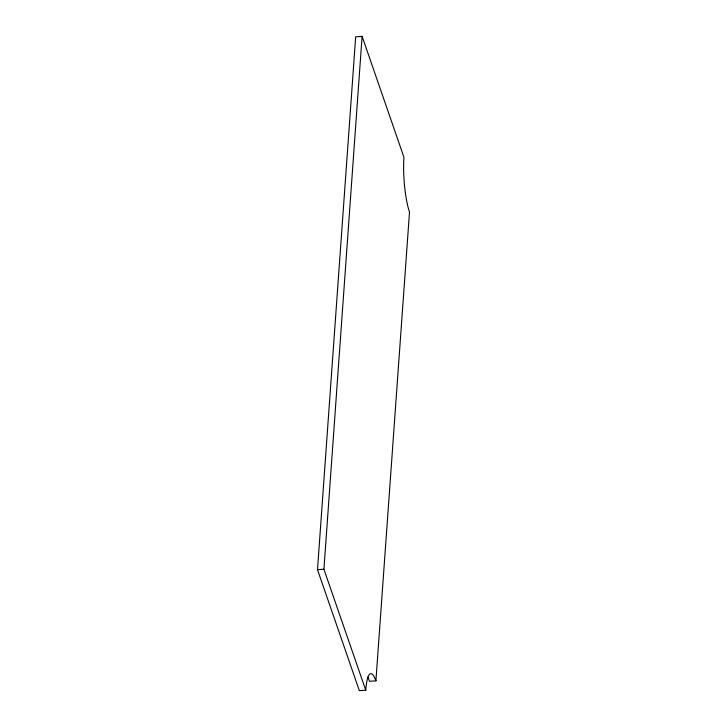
<?xml version="1.0" encoding="UTF-8"?>
<svg xmlns="http://www.w3.org/2000/svg" width="727" height="727" viewBox="0 0 727 727"><rect width="100%" height="100%" fill="white"/><g stroke="black" fill="none" stroke-linecap="round" stroke-linejoin="round"><path stroke-width="1.09" d="M317.49 569.686L355.685 36.804L362.101 36.35L403.958 157.314A39.358 7.715 86 0 0 409.51 212.048L375.904 680.854A39.358 7.715 86 0 0 365.754 690.196L359.338 690.65L317.49 569.686L323.906 569.232L365.754 690.196M323.906 569.232L362.101 36.35M375.904 680.854L369.489 681.308A39.358 7.715 86 0 0 367.68 677.055"/></g></svg>
